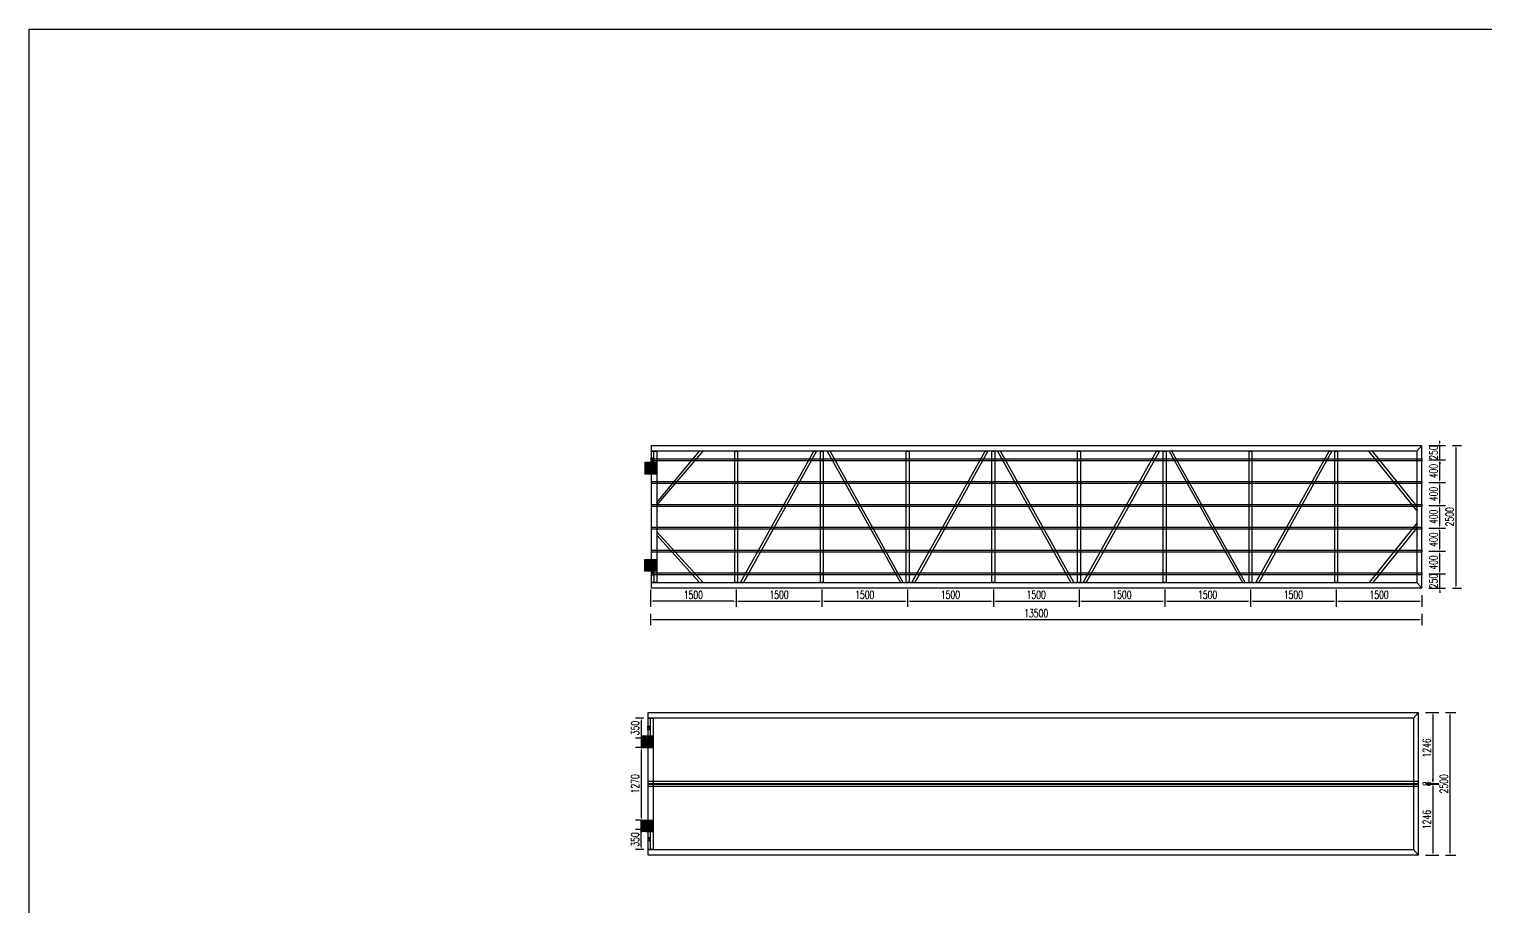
# Model space of a CAD drawing. Extents: x -18540 to 926017, y -610001 to -56924.
# Drawn here: x -18540 to 6951, y -506273 to -490906 of the extents above; entities that cross this region are included whole.
import ezdxf

# ---------------------------------------------------------------- set-up
doc = ezdxf.new("R2010")
doc.units = 0
doc.header["$LTSCALE"] = 10
doc.header["$MEASUREMENT"] = 0
for name, color, linetype in [('BJ02', 2, 'Continuous'), ('W-STEEL_FRAME钢架', 3, 'Continuous'), ('W-STEEL_KEEL钢龙骨', 5, 'Continuous'), ('浮箱U槽', 5, 'Continuous'), ('铝合金', 7, 'Continuous')]:
    doc.layers.add(name, color=color, linetype=linetype)
doc.styles.add('STANDARD_T3', font='simplex.shx', dxfattribs={"width": 0.7, "bigfont": 'gbcbig.shx'})
doc.dimstyles.new('W&&10', dxfattribs={"dimtxt": 35, "dimasz": 10, "dimexe": 25, "dimexo": 30, "dimgap": 10, "dimtad": 1, "dimdec": 0, "dimzin": 0, "dimdsep": 46, "dimtxsty": 'STANDARD_T3', "dimcen": 0.09, "dimclrd": 1, "dimclre": 1, "dimclrt": 7, "dimazin": 2, "dimtfac": 1, "dimtdec": 0, "dimtix": 1, "dimtmove": 2, "dimatfit": 3, "dimfxl": 100, "dimtolj": 1, "dimtzin": 0, "dimarcsym": 0})
doc.dimstyles.new('W&&40', dxfattribs={"dimtxt": 140, "dimasz": 40, "dimexe": 100, "dimexo": 120, "dimgap": 40, "dimtad": 1, "dimdec": 0, "dimzin": 0, "dimdsep": 46, "dimtxsty": 'STANDARD_T3', "dimcen": 0.09, "dimclrd": 1, "dimclre": 1, "dimclrt": 7, "dimazin": 2, "dimtfac": 1, "dimtdec": 0, "dimtix": 1, "dimtmove": 2, "dimatfit": 3, "dimfxl": 100, "dimtolj": 1, "dimtzin": 0, "dimarcsym": 0})

# ---------------------------------------------------------------- blocks, each defined once
blk = doc.blocks.new('01')
h = blk.add_hatch()
h.set_pattern_fill('HOUND', color=77, scale=5)
h.set_pattern_definition([(0, (0, 0), (31.75, 7.9375), [127, -63.5]), (90, (0, 0), (-7.9375, -31.75), [127, -63.5])])
h.paths.add_polyline_path([(50227, 12928), (50227, 12728), (50427, 12728), (50427, 12928)])
h.paths.add_polyline_path([(50382, 12893, -1), (50402, 12893, -1)], flags=16)
h.paths.add_polyline_path([(50252, 12893, -1), (50272, 12893, -1)], flags=16)
h.paths.add_polyline_path([(50402, 12763, -1), (50382, 12763, -1)], flags=16)
h.paths.add_polyline_path([(50272, 12763, -1), (50252, 12763, -1)], flags=16)
at = {"color": 251}
blk.add_lwpolyline([(50227, 12928), (50427, 12928), (50427, 12728), (50227, 12728)], close=True, dxfattribs=at)
at = {"color": 6}
for centre in [(50262, 12893), (50262, 12763), (50392, 12893), (50392, 12763)]:
    blk.add_circle(centre, 10, dxfattribs=at)
blk = doc.blocks.new('*D1659')
at = {"color": 1, "lineweight": -2, "transparency": 16777216}
for p, q in [((624124, 29654), (624117, 29654)), ((624142, 29644), (624142, 29364)), ((624119, 29354), (624167, 29354))]:
    blk.add_line(p, q, dxfattribs=at)
at = {"color": 1, "transparency": 16777216}
for points in [[(624140, 29644), (624144, 29644), (624142, 29654)], [(624140, 29364), (624144, 29364), (624142, 29354)]]:
    blk.add_solid(points, dxfattribs=at)
at = {"layer": 'Defpoints', "color": 0, "transparency": 16777216}
for p in [(624154, 29654), (624089, 29354), (624142, 29354)]:
    blk.add_point(p, dxfattribs=at)
at = {"color": 7, "transparency": 16777216, "insert": (624114, 29504), "char_height": 35, "attachment_point": 5, "rotation": 90, "style": 'STANDARD_T3'}
blk.add_mtext('\\A1;300', dxfattribs=at)
blk = doc.blocks.new('*D1660')
at = {"color": 1, "lineweight": -2, "transparency": 16777216}
for p, q in [((624119, 27654), (624178, 27654)), ((624153, 27364), (624153, 27644)), ((624124, 27354), (624128, 27354))]:
    blk.add_line(p, q, dxfattribs=at)
at = {"color": 1, "transparency": 16777216}
for points in [[(624151, 27644), (624154, 27644), (624153, 27654)], [(624151, 27364), (624154, 27364), (624153, 27354)]]:
    blk.add_solid(points, dxfattribs=at)
at = {"layer": 'Defpoints', "color": 0, "transparency": 16777216}
for p in [(624089, 27654), (624153, 27654), (624154, 27354)]:
    blk.add_point(p, dxfattribs=at)
at = {"color": 7, "transparency": 16777216, "insert": (624125, 27504), "char_height": 35, "attachment_point": 5, "rotation": 90, "style": 'STANDARD_T3'}
blk.add_mtext('\\A1;300', dxfattribs=at)
blk = doc.blocks.new('*U2035')
at = {"layer": 'W-STEEL_KEEL钢龙骨', "color": 4}
blk.add_lwpolyline([(-6740, 17.5), (6740, 17.5), (6740, -17.5), (-6740, -17.5)], close=True, dxfattribs=at)
blk = doc.blocks.new('*U2036')
at = {"layer": 'W-STEEL_KEEL钢龙骨', "color": 0, "linetype": 'ByBlock', "lineweight": -2, "transparency": 16777216}
for p in [(0, 2000), (0, 1600), (0, 1200), (0, 800), (0, 400), (0, 0)]:
    blk.add_blockref('*U2035', p, dxfattribs=at)
blk = doc.blocks.new('*D671')
at = {"color": 1, "lineweight": -2, "transparency": 16777216}
for p, q in [((-7693, -502968), (-7700, -502968)), ((-7675, -502978), (-7675, -503308)), ((-7693, -503318), (-7700, -503318))]:
    blk.add_line(p, q, dxfattribs=at)
at = {"color": 1, "transparency": 16777216}
for points in [[(-7677, -502978), (-7674, -502978), (-7675, -502968)], [(-7677, -503308), (-7674, -503308), (-7675, -503318)]]:
    blk.add_solid(points, dxfattribs=at)
at = {"layer": 'Defpoints', "color": 0, "transparency": 16777216}
for p in [(-7663, -502968), (-7675, -503318), (-7663, -503318)]:
    blk.add_point(p, dxfattribs=at)
at = {"color": 7, "transparency": 16777216, "insert": (-7703, -503143), "char_height": 35, "attachment_point": 5, "rotation": 90, "style": 'STANDARD_T3'}
blk.add_mtext('\\A1;350', dxfattribs=at)
blk = doc.blocks.new('*D672')
at = {"color": 1, "lineweight": -2, "transparency": 16777216}
for p, q in [((-7693, -504918), (-7690, -504918)), ((-7665, -505258), (-7665, -504928)), ((-7693, -505268), (-7690, -505268))]:
    blk.add_line(p, q, dxfattribs=at)
at = {"color": 1, "transparency": 16777216}
for points in [[(-7666, -504928), (-7663, -504928), (-7665, -504918)], [(-7666, -505258), (-7663, -505258), (-7665, -505268)]]:
    blk.add_solid(points, dxfattribs=at)
at = {"layer": 'Defpoints', "color": 0, "transparency": 16777216}
for p in [(-7665, -504918), (-7663, -504918), (-7663, -505268)]:
    blk.add_point(p, dxfattribs=at)
at = {"color": 7, "transparency": 16777216, "insert": (-7692, -505093), "char_height": 35, "attachment_point": 5, "rotation": 90, "style": 'STANDARD_T3'}
blk.add_mtext('\\A1;350', dxfattribs=at)
blk = doc.blocks.new('*D673')
at = {"layer": 'Defpoints', "color": 0, "transparency": 16777216}
for p in [(5832, -500444), (6144, -500444), (5832, -500694)]:
    blk.add_point(p, dxfattribs=at)
at = {"layer": '浮箱U槽', "color": 1, "lineweight": -2, "transparency": 16777216}
for p, q in [((6144, -500404), (6144, -500364)), ((5952, -500444), (6244, -500444)), ((6144, -500694), (6144, -500444)), ((5952, -500694), (6244, -500694)), ((6144, -500734), (6144, -500774))]:
    blk.add_line(p, q, dxfattribs=at)
at = {"layer": '浮箱U槽', "color": 1, "transparency": 16777216}
for points in [[(6137, -500404), (6151, -500404), (6144, -500444)], [(6137, -500734), (6151, -500734), (6144, -500694)]]:
    blk.add_solid(points, dxfattribs=at)
at = {"layer": '浮箱U槽', "color": 7, "transparency": 16777216, "insert": (6034, -500569), "char_height": 140, "attachment_point": 5, "rotation": 90, "style": 'STANDARD_T3'}
blk.add_mtext('\\A1;250', dxfattribs=at)
blk = doc.blocks.new('*D674')
at = {"layer": 'Defpoints', "color": 0, "transparency": 16777216}
for p in [(5832, -500044), (6144, -500044), (5832, -500444)]:
    blk.add_point(p, dxfattribs=at)
at = {"layer": '浮箱U槽', "color": 1, "lineweight": -2, "transparency": 16777216}
for p, q in [((5952, -500044), (6244, -500044)), ((6144, -500404), (6144, -500084)), ((5952, -500444), (6244, -500444))]:
    blk.add_line(p, q, dxfattribs=at)
at = {"layer": '浮箱U槽', "color": 1, "transparency": 16777216}
for points in [[(6137, -500084), (6151, -500084), (6144, -500044)], [(6137, -500404), (6151, -500404), (6144, -500444)]]:
    blk.add_solid(points, dxfattribs=at)
at = {"layer": '浮箱U槽', "color": 7, "transparency": 16777216, "insert": (6034, -500244), "char_height": 140, "attachment_point": 5, "rotation": 90, "style": 'STANDARD_T3'}
blk.add_mtext('\\A1;400', dxfattribs=at)
blk = doc.blocks.new('*D675')
at = {"layer": 'Defpoints', "color": 0, "transparency": 16777216}
for p in [(5832, -499644), (6144, -499644), (5832, -500044)]:
    blk.add_point(p, dxfattribs=at)
at = {"layer": '浮箱U槽', "color": 1, "lineweight": -2, "transparency": 16777216}
for p, q in [((5952, -499644), (6244, -499644)), ((6144, -500004), (6144, -499684)), ((5952, -500044), (6244, -500044))]:
    blk.add_line(p, q, dxfattribs=at)
at = {"layer": '浮箱U槽', "color": 1, "transparency": 16777216}
for points in [[(6137, -499684), (6151, -499684), (6144, -499644)], [(6137, -500004), (6151, -500004), (6144, -500044)]]:
    blk.add_solid(points, dxfattribs=at)
at = {"layer": '浮箱U槽', "color": 7, "transparency": 16777216, "insert": (6034, -499844), "char_height": 140, "attachment_point": 5, "rotation": 90, "style": 'STANDARD_T3'}
blk.add_mtext('\\A1;400', dxfattribs=at)
blk = doc.blocks.new('*D676')
at = {"layer": 'Defpoints', "color": 0, "transparency": 16777216}
for p in [(5832, -499244), (6144, -499244), (5832, -499644)]:
    blk.add_point(p, dxfattribs=at)
at = {"layer": '浮箱U槽', "color": 1, "lineweight": -2, "transparency": 16777216}
for p, q in [((5952, -499244), (6244, -499244)), ((6144, -499604), (6144, -499284)), ((5952, -499644), (6244, -499644))]:
    blk.add_line(p, q, dxfattribs=at)
at = {"layer": '浮箱U槽', "color": 1, "transparency": 16777216}
for points in [[(6137, -499284), (6151, -499284), (6144, -499244)], [(6137, -499604), (6151, -499604), (6144, -499644)]]:
    blk.add_solid(points, dxfattribs=at)
at = {"layer": '浮箱U槽', "color": 7, "transparency": 16777216, "insert": (6034, -499444), "char_height": 140, "attachment_point": 5, "rotation": 90, "style": 'STANDARD_T3'}
blk.add_mtext('\\A1;400', dxfattribs=at)
blk = doc.blocks.new('*D677')
at = {"layer": 'Defpoints', "color": 0, "transparency": 16777216}
for p in [(5832, -498844), (6144, -498844), (5832, -499244)]:
    blk.add_point(p, dxfattribs=at)
at = {"layer": '浮箱U槽', "color": 1, "lineweight": -2, "transparency": 16777216}
for p, q in [((5952, -498844), (6244, -498844)), ((6144, -499204), (6144, -498884)), ((5952, -499244), (6244, -499244))]:
    blk.add_line(p, q, dxfattribs=at)
at = {"layer": '浮箱U槽', "color": 1, "transparency": 16777216}
for points in [[(6137, -498884), (6151, -498884), (6144, -498844)], [(6137, -499204), (6151, -499204), (6144, -499244)]]:
    blk.add_solid(points, dxfattribs=at)
at = {"layer": '浮箱U槽', "color": 7, "transparency": 16777216, "insert": (6034, -499044), "char_height": 140, "attachment_point": 5, "rotation": 90, "style": 'STANDARD_T3'}
blk.add_mtext('\\A1;400', dxfattribs=at)
blk = doc.blocks.new('*D678')
at = {"layer": 'Defpoints', "color": 0, "transparency": 16777216}
for p in [(5832, -498444), (6144, -498444), (5832, -498844)]:
    blk.add_point(p, dxfattribs=at)
at = {"layer": '浮箱U槽', "color": 1, "lineweight": -2, "transparency": 16777216}
for p, q in [((5952, -498444), (6244, -498444)), ((6144, -498804), (6144, -498484)), ((5952, -498844), (6244, -498844))]:
    blk.add_line(p, q, dxfattribs=at)
at = {"layer": '浮箱U槽', "color": 1, "transparency": 16777216}
for points in [[(6137, -498484), (6151, -498484), (6144, -498444)], [(6137, -498804), (6151, -498804), (6144, -498844)]]:
    blk.add_solid(points, dxfattribs=at)
at = {"layer": '浮箱U槽', "color": 7, "transparency": 16777216, "insert": (6034, -498644), "char_height": 140, "attachment_point": 5, "rotation": 90, "style": 'STANDARD_T3'}
blk.add_mtext('\\A1;400', dxfattribs=at)
blk = doc.blocks.new('*D679')
at = {"layer": 'Defpoints', "color": 0, "transparency": 16777216}
for p in [(5832, -498194), (6144, -498194), (5832, -498444)]:
    blk.add_point(p, dxfattribs=at)
at = {"layer": '浮箱U槽', "color": 1, "lineweight": -2, "transparency": 16777216}
for p, q in [((5952, -498194), (6244, -498194)), ((6144, -498154), (6144, -498114)), ((6144, -498444), (6144, -498194)), ((5952, -498444), (6244, -498444)), ((6144, -498484), (6144, -498524))]:
    blk.add_line(p, q, dxfattribs=at)
at = {"layer": '浮箱U槽', "color": 1, "transparency": 16777216}
for points in [[(6137, -498154), (6151, -498154), (6144, -498194)], [(6137, -498484), (6151, -498484), (6144, -498444)]]:
    blk.add_solid(points, dxfattribs=at)
at = {"layer": '浮箱U槽', "color": 7, "transparency": 16777216, "insert": (6034, -498319), "char_height": 140, "attachment_point": 5, "rotation": 90, "style": 'STANDARD_T3'}
blk.add_mtext('\\A1;250', dxfattribs=at)
blk = doc.blocks.new('*D680')
at = {"layer": 'Defpoints', "color": 0, "transparency": 16777216}
for p in [(6244, -498194), (6244, -500694), (6427, -500694)]:
    blk.add_point(p, dxfattribs=at)
at = {"layer": '浮箱U槽', "color": 1, "lineweight": -2, "transparency": 16777216}
for p, q in [((6364, -498194), (6527, -498194)), ((6427, -498234), (6427, -500654)), ((6364, -500694), (6527, -500694))]:
    blk.add_line(p, q, dxfattribs=at)
at = {"layer": '浮箱U槽', "color": 1, "transparency": 16777216}
for points in [[(6420, -498234), (6433, -498234), (6427, -498194)], [(6420, -500654), (6433, -500654), (6427, -500694)]]:
    blk.add_solid(points, dxfattribs=at)
at = {"layer": '浮箱U槽', "color": 7, "transparency": 16777216, "insert": (6317, -499444), "char_height": 140, "attachment_point": 5, "rotation": 90, "style": 'STANDARD_T3'}
blk.add_mtext('\\A1;2500', dxfattribs=at)
blk = doc.blocks.new('*D681')
at = {"layer": 'Defpoints', "color": 0, "transparency": 16777216}
for p in [(-6168, -500594), (-4668, -500594), (-4668, -500919)]:
    blk.add_point(p, dxfattribs=at)
at = {"layer": '浮箱U槽', "color": 1, "lineweight": -2, "transparency": 16777216}
for p, q in [((-6168, -500714), (-6168, -501019)), ((-4668, -500714), (-4668, -501019)), ((-6128, -500919), (-4708, -500919))]:
    blk.add_line(p, q, dxfattribs=at)
at = {"layer": '浮箱U槽', "color": 1, "transparency": 16777216}
for points in [[(-6128, -500913), (-6128, -500926), (-6168, -500919)], [(-4708, -500913), (-4708, -500926), (-4668, -500919)]]:
    blk.add_solid(points, dxfattribs=at)
at = {"layer": '浮箱U槽', "color": 7, "transparency": 16777216, "insert": (-5418, -500809), "char_height": 140, "attachment_point": 5, "style": 'STANDARD_T3'}
blk.add_mtext('\\A1;1500', dxfattribs=at)
blk = doc.blocks.new('*D682')
at = {"layer": 'Defpoints', "color": 0, "transparency": 16777216}
for p in [(-4668, -500594), (-3168, -500594), (-3168, -500919)]:
    blk.add_point(p, dxfattribs=at)
at = {"layer": '浮箱U槽', "color": 1, "lineweight": -2, "transparency": 16777216}
for p, q in [((-4668, -500714), (-4668, -501019)), ((-3168, -500714), (-3168, -501019)), ((-4628, -500919), (-3208, -500919))]:
    blk.add_line(p, q, dxfattribs=at)
at = {"layer": '浮箱U槽', "color": 1, "transparency": 16777216}
for points in [[(-4628, -500913), (-4628, -500926), (-4668, -500919)], [(-3208, -500913), (-3208, -500926), (-3168, -500919)]]:
    blk.add_solid(points, dxfattribs=at)
at = {"layer": '浮箱U槽', "color": 7, "transparency": 16777216, "insert": (-3918, -500809), "char_height": 140, "attachment_point": 5, "style": 'STANDARD_T3'}
blk.add_mtext('\\A1;1500', dxfattribs=at)
blk = doc.blocks.new('*D683')
at = {"layer": 'Defpoints', "color": 0, "transparency": 16777216}
for p in [(-3168, -500594), (-1668, -500594), (-1668, -500919)]:
    blk.add_point(p, dxfattribs=at)
at = {"layer": '浮箱U槽', "color": 1, "lineweight": -2, "transparency": 16777216}
for p, q in [((-3168, -500714), (-3168, -501019)), ((-1668, -500714), (-1668, -501019)), ((-3128, -500919), (-1708, -500919))]:
    blk.add_line(p, q, dxfattribs=at)
at = {"layer": '浮箱U槽', "color": 1, "transparency": 16777216}
for points in [[(-3128, -500913), (-3128, -500926), (-3168, -500919)], [(-1708, -500913), (-1708, -500926), (-1668, -500919)]]:
    blk.add_solid(points, dxfattribs=at)
at = {"layer": '浮箱U槽', "color": 7, "transparency": 16777216, "insert": (-2418, -500809), "char_height": 140, "attachment_point": 5, "style": 'STANDARD_T3'}
blk.add_mtext('\\A1;1500', dxfattribs=at)
blk = doc.blocks.new('*D684')
at = {"layer": 'Defpoints', "color": 0, "transparency": 16777216}
for p in [(-1668, -500594), (-168, -500594), (-168, -500919)]:
    blk.add_point(p, dxfattribs=at)
at = {"layer": '浮箱U槽', "color": 1, "lineweight": -2, "transparency": 16777216}
for p, q in [((-1668, -500714), (-1668, -501019)), ((-168, -500714), (-168, -501019)), ((-1628, -500919), (-208, -500919))]:
    blk.add_line(p, q, dxfattribs=at)
at = {"layer": '浮箱U槽', "color": 1, "transparency": 16777216}
for points in [[(-1628, -500913), (-1628, -500926), (-1668, -500919)], [(-208, -500913), (-208, -500926), (-168, -500919)]]:
    blk.add_solid(points, dxfattribs=at)
at = {"layer": '浮箱U槽', "color": 7, "transparency": 16777216, "insert": (-918, -500809), "char_height": 140, "attachment_point": 5, "style": 'STANDARD_T3'}
blk.add_mtext('\\A1;1500', dxfattribs=at)
blk = doc.blocks.new('*D685')
at = {"layer": 'Defpoints', "color": 0, "transparency": 16777216}
for p in [(-168, -500594), (1332, -500594), (1332, -500919)]:
    blk.add_point(p, dxfattribs=at)
at = {"layer": '浮箱U槽', "color": 1, "lineweight": -2, "transparency": 16777216}
for p, q in [((-168, -500714), (-168, -501019)), ((1332, -500714), (1332, -501019)), ((-128, -500919), (1292, -500919))]:
    blk.add_line(p, q, dxfattribs=at)
at = {"layer": '浮箱U槽', "color": 1, "transparency": 16777216}
for points in [[(-128, -500913), (-128, -500926), (-168, -500919)], [(1292, -500913), (1292, -500926), (1332, -500919)]]:
    blk.add_solid(points, dxfattribs=at)
at = {"layer": '浮箱U槽', "color": 7, "transparency": 16777216, "insert": (582, -500809), "char_height": 140, "attachment_point": 5, "style": 'STANDARD_T3'}
blk.add_mtext('\\A1;1500', dxfattribs=at)
blk = doc.blocks.new('*D686')
at = {"layer": 'Defpoints', "color": 0, "transparency": 16777216}
for p in [(1332, -500594), (2832, -500594), (2832, -500919)]:
    blk.add_point(p, dxfattribs=at)
at = {"layer": '浮箱U槽', "color": 1, "lineweight": -2, "transparency": 16777216}
for p, q in [((1332, -500714), (1332, -501019)), ((2832, -500714), (2832, -501019)), ((1372, -500919), (2792, -500919))]:
    blk.add_line(p, q, dxfattribs=at)
at = {"layer": '浮箱U槽', "color": 1, "transparency": 16777216}
for points in [[(1372, -500913), (1372, -500926), (1332, -500919)], [(2792, -500913), (2792, -500926), (2832, -500919)]]:
    blk.add_solid(points, dxfattribs=at)
at = {"layer": '浮箱U槽', "color": 7, "transparency": 16777216, "insert": (2082, -500809), "char_height": 140, "attachment_point": 5, "style": 'STANDARD_T3'}
blk.add_mtext('\\A1;1500', dxfattribs=at)
blk = doc.blocks.new('*D687')
at = {"layer": 'Defpoints', "color": 0, "transparency": 16777216}
for p in [(2832, -500594), (4332, -500594), (4332, -500919)]:
    blk.add_point(p, dxfattribs=at)
at = {"layer": '浮箱U槽', "color": 1, "lineweight": -2, "transparency": 16777216}
for p, q in [((2832, -500714), (2832, -501019)), ((4332, -500714), (4332, -501019)), ((2872, -500919), (4292, -500919))]:
    blk.add_line(p, q, dxfattribs=at)
at = {"layer": '浮箱U槽', "color": 1, "transparency": 16777216}
for points in [[(2872, -500913), (2872, -500926), (2832, -500919)], [(4292, -500913), (4292, -500926), (4332, -500919)]]:
    blk.add_solid(points, dxfattribs=at)
at = {"layer": '浮箱U槽', "color": 7, "transparency": 16777216, "insert": (3582, -500809), "char_height": 140, "attachment_point": 5, "style": 'STANDARD_T3'}
blk.add_mtext('\\A1;1500', dxfattribs=at)
blk = doc.blocks.new('*D688')
at = {"layer": 'Defpoints', "color": 0, "transparency": 16777216}
for p in [(4332, -500594), (5832, -500694), (5832, -500919)]:
    blk.add_point(p, dxfattribs=at)
at = {"layer": '浮箱U槽', "color": 1, "lineweight": -2, "transparency": 16777216}
for p, q in [((4332, -500714), (4332, -501019)), ((5832, -500814), (5832, -501019)), ((4372, -500919), (5792, -500919))]:
    blk.add_line(p, q, dxfattribs=at)
at = {"layer": '浮箱U槽', "color": 1, "transparency": 16777216}
for points in [[(4372, -500913), (4372, -500926), (4332, -500919)], [(5792, -500913), (5792, -500926), (5832, -500919)]]:
    blk.add_solid(points, dxfattribs=at)
at = {"layer": '浮箱U槽', "color": 7, "transparency": 16777216, "insert": (5082, -500809), "char_height": 140, "attachment_point": 5, "style": 'STANDARD_T3'}
blk.add_mtext('\\A1;1500', dxfattribs=at)
blk = doc.blocks.new('*D689')
at = {"layer": 'Defpoints', "color": 0, "transparency": 16777216}
for p in [(-7668, -500594), (-6168, -500594), (-7668, -500922)]:
    blk.add_point(p, dxfattribs=at)
at = {"layer": '浮箱U槽', "color": 1, "lineweight": -2, "transparency": 16777216}
for p, q in [((-7668, -500714), (-7668, -501022)), ((-6168, -500714), (-6168, -501022)), ((-6208, -500922), (-7628, -500922))]:
    blk.add_line(p, q, dxfattribs=at)
at = {"layer": '浮箱U槽', "color": 1, "transparency": 16777216}
for points in [[(-7628, -500915), (-7628, -500928), (-7668, -500922)], [(-6208, -500915), (-6208, -500928), (-6168, -500922)]]:
    blk.add_solid(points, dxfattribs=at)
at = {"layer": '浮箱U槽', "color": 7, "transparency": 16777216, "insert": (-6918, -500812), "char_height": 140, "attachment_point": 5, "style": 'STANDARD_T3'}
blk.add_mtext('\\A1;1500', dxfattribs=at)
blk = doc.blocks.new('*D690')
at = {"layer": 'Defpoints', "color": 0, "transparency": 16777216}
for p in [(-7668, -501022), (5832, -501022), (5832, -501243)]:
    blk.add_point(p, dxfattribs=at)
at = {"layer": '浮箱U槽', "color": 1, "lineweight": -2, "transparency": 16777216}
for p, q in [((-7668, -501142), (-7668, -501343)), ((5832, -501142), (5832, -501343)), ((-7628, -501243), (5792, -501243))]:
    blk.add_line(p, q, dxfattribs=at)
at = {"layer": '浮箱U槽', "color": 1, "transparency": 16777216}
for points in [[(-7628, -501236), (-7628, -501250), (-7668, -501243)], [(5792, -501236), (5792, -501250), (5832, -501243)]]:
    blk.add_solid(points, dxfattribs=at)
at = {"layer": '浮箱U槽', "color": 7, "transparency": 16777216, "insert": (-918, -501133), "char_height": 140, "attachment_point": 5, "style": 'STANDARD_T3'}
blk.add_mtext('\\A1;13500', dxfattribs=at)
blk = doc.blocks.new('*D691')
at = {"layer": 'Defpoints', "color": 0, "transparency": 16777216}
for p in [(5772, -502868), (5772, -504114), (6025, -504114)]:
    blk.add_point(p, dxfattribs=at)
at = {"layer": '浮箱U槽', "color": 1, "lineweight": -2, "transparency": 16777216}
for p, q in [((5892, -502868), (6125, -502868)), ((6025, -502908), (6025, -504074)), ((5892, -504114), (6125, -504114))]:
    blk.add_line(p, q, dxfattribs=at)
at = {"layer": '浮箱U槽', "color": 1, "transparency": 16777216}
for points in [[(6018, -502908), (6032, -502908), (6025, -502868)], [(6018, -504074), (6032, -504074), (6025, -504114)]]:
    blk.add_solid(points, dxfattribs=at)
at = {"layer": '浮箱U槽', "color": 7, "transparency": 16777216, "insert": (5915, -503491), "char_height": 140, "attachment_point": 5, "rotation": 90, "style": 'STANDARD_T3'}
blk.add_mtext('\\A1;1246', dxfattribs=at)
blk = doc.blocks.new('*D692')
at = {"layer": 'Defpoints', "color": 0, "transparency": 16777216}
for p in [(5772, -504114), (5772, -504122), (6025, -504122)]:
    blk.add_point(p, dxfattribs=at)
at = {"layer": '浮箱U槽', "color": 1, "lineweight": -2, "transparency": 16777216}
for p, q in [((5892, -504114), (6125, -504114)), ((5892, -504122), (6125, -504122)), ((6025, -504074), (6025, -504034)), ((6025, -504114), (6025, -504122)), ((6025, -504162), (6025, -504202))]:
    blk.add_line(p, q, dxfattribs=at)
at = {"layer": '浮箱U槽', "color": 1, "transparency": 16777216}
for points in [[(6018, -504074), (6032, -504074), (6025, -504114)], [(6018, -504162), (6032, -504162), (6025, -504122)]]:
    blk.add_solid(points, dxfattribs=at)
at = {"layer": '浮箱U槽', "color": 7, "transparency": 16777216, "insert": (5915, -504118), "char_height": 140, "attachment_point": 5, "rotation": 90, "style": 'STANDARD_T3'}
blk.add_mtext('\\A1;8', dxfattribs=at)
blk = doc.blocks.new('*D693')
at = {"layer": 'Defpoints', "color": 0, "transparency": 16777216}
for p in [(5772, -504122), (5772, -505368), (6025, -505368)]:
    blk.add_point(p, dxfattribs=at)
at = {"layer": '浮箱U槽', "color": 1, "lineweight": -2, "transparency": 16777216}
for p, q in [((5892, -504122), (6125, -504122)), ((6025, -504162), (6025, -505328)), ((5892, -505368), (6125, -505368))]:
    blk.add_line(p, q, dxfattribs=at)
at = {"layer": '浮箱U槽', "color": 1, "transparency": 16777216}
for points in [[(6018, -504162), (6032, -504162), (6025, -504122)], [(6018, -505328), (6032, -505328), (6025, -505368)]]:
    blk.add_solid(points, dxfattribs=at)
at = {"layer": '浮箱U槽', "color": 7, "transparency": 16777216, "insert": (5915, -504745), "char_height": 140, "attachment_point": 5, "rotation": 90, "style": 'STANDARD_T3'}
blk.add_mtext('\\A1;1246', dxfattribs=at)
blk = doc.blocks.new('*D694')
at = {"layer": 'Defpoints', "color": 0, "transparency": 16777216}
for p in [(6125, -502868), (6325, -502868), (6125, -505368)]:
    blk.add_point(p, dxfattribs=at)
at = {"layer": '浮箱U槽', "color": 1, "lineweight": -2, "transparency": 16777216}
for p, q in [((6245, -502868), (6425, -502868)), ((6325, -505328), (6325, -502908)), ((6245, -505368), (6425, -505368))]:
    blk.add_line(p, q, dxfattribs=at)
at = {"layer": '浮箱U槽', "color": 1, "transparency": 16777216}
for points in [[(6318, -502908), (6331, -502908), (6325, -502868)], [(6318, -505328), (6331, -505328), (6325, -505368)]]:
    blk.add_solid(points, dxfattribs=at)
at = {"layer": '浮箱U槽', "color": 7, "transparency": 16777216, "insert": (6215, -504118), "char_height": 140, "attachment_point": 5, "rotation": 90, "style": 'STANDARD_T3'}
blk.add_mtext('\\A1;2500', dxfattribs=at)
blk = doc.blocks.new('*D695')
at = {"layer": 'Defpoints', "color": 0, "transparency": 16777216}
for p in [(-7828, -504918), (-7665, -504918), (-7663, -505268)]:
    blk.add_point(p, dxfattribs=at)
at = {"layer": '浮箱U槽', "color": 1, "lineweight": -2, "transparency": 16777216}
for p, q in [((-7785, -504918), (-7928, -504918)), ((-7828, -505228), (-7828, -504958)), ((-7783, -505268), (-7928, -505268))]:
    blk.add_line(p, q, dxfattribs=at)
at = {"layer": '浮箱U槽', "color": 1, "transparency": 16777216}
for points in [[(-7835, -504958), (-7822, -504958), (-7828, -504918)], [(-7835, -505228), (-7822, -505228), (-7828, -505268)]]:
    blk.add_solid(points, dxfattribs=at)
at = {"layer": '浮箱U槽', "color": 7, "transparency": 16777216, "insert": (-7938, -505093), "char_height": 140, "attachment_point": 5, "rotation": 90, "style": 'STANDARD_T3'}
blk.add_mtext('\\A1;350', dxfattribs=at)
blk = doc.blocks.new('*D696')
at = {"layer": 'Defpoints', "color": 0, "transparency": 16777216}
for p in [(-7663, -502968), (-7828, -503318), (-7663, -503318)]:
    blk.add_point(p, dxfattribs=at)
at = {"layer": '浮箱U槽', "color": 1, "lineweight": -2, "transparency": 16777216}
for p, q in [((-7783, -502968), (-7928, -502968)), ((-7828, -503008), (-7828, -503278)), ((-7783, -503318), (-7928, -503318))]:
    blk.add_line(p, q, dxfattribs=at)
at = {"layer": '浮箱U槽', "color": 1, "transparency": 16777216}
for points in [[(-7835, -503008), (-7822, -503008), (-7828, -502968)], [(-7835, -503278), (-7822, -503278), (-7828, -503318)]]:
    blk.add_solid(points, dxfattribs=at)
at = {"layer": '浮箱U槽', "color": 7, "transparency": 16777216, "insert": (-7938, -503143), "char_height": 140, "attachment_point": 5, "rotation": 90, "style": 'STANDARD_T3'}
blk.add_mtext('\\A1;350', dxfattribs=at)
blk = doc.blocks.new('*D697')
at = {"layer": 'Defpoints', "color": 0, "transparency": 16777216}
for p in [(-7708, -503483), (-7828, -504753), (-7708, -504753)]:
    blk.add_point(p, dxfattribs=at)
at = {"layer": '浮箱U槽', "color": 1, "lineweight": -2, "transparency": 16777216}
for p, q in [((-7828, -503483), (-7928, -503483)), ((-7828, -503523), (-7828, -504713)), ((-7828, -504753), (-7928, -504753))]:
    blk.add_line(p, q, dxfattribs=at)
at = {"layer": '浮箱U槽', "color": 1, "transparency": 16777216}
for points in [[(-7835, -503523), (-7822, -503523), (-7828, -503483)], [(-7835, -504713), (-7822, -504713), (-7828, -504753)]]:
    blk.add_solid(points, dxfattribs=at)
at = {"layer": '浮箱U槽', "color": 7, "transparency": 16777216, "insert": (-7938, -504118), "char_height": 140, "attachment_point": 5, "rotation": 90, "style": 'STANDARD_T3'}
blk.add_mtext('\\A1;1270', dxfattribs=at)
blk = doc.blocks.new('A-1')
at = {"color": 0}
blk.add_line((624305.1, 29651.2), (624295.1, 29651.2), dxfattribs=at)
at = {"color": 1}
blk.add_line((637499.1, 28392.3), (636664.1, 27354.2), dxfattribs=at)
at = {"color": 6}
blk.add_lwpolyline([(624109.1, 29654.2), (624199.1, 29654.2), (624199.1, 27354.2), (624109.1, 27354.2)], close=True, dxfattribs=at)
at = {"layer": 'W-STEEL_FRAME钢架', "color": 1}
for p, q in [((624199.1, 28707.5), (625014.1, 29651.2)), ((624199.1, 28754.8), (624949.9, 29651.2)), ((637499.1, 28613), (636661.6, 29654.2)), ((637499.1, 28692.8), (636725.8, 29654.2)), ((637498.7, 28312.2), (636728.2, 27354.2)), ((624199.1, 28244.3), (625014.1, 27354.2)), ((624199.1, 28181.2), (624949.9, 27354.2))]:
    blk.add_line(p, q, dxfattribs=at)
for points in [[(625564.2, 29654.2), (625614.2, 29654.2), (625614.2, 27354.2), (625564.2, 27354.2)], [(625714.5, 27354.2), (625664.5, 27354.2), (626945.8, 29654.2), (626995.8, 29654.2)], [(627064.2, 29654.2), (627114.2, 29654.2), (627114.2, 27354.2), (627064.2, 27354.2)], [(628463.9, 27354.2), (628513.9, 27354.2), (627232.6, 29654.2), (627182.6, 29654.2)], [(628563.9, 29651.2), (628613.9, 29651.2), (628613.9, 27354.2), (628563.9, 27354.2)], [(628713.9, 27354.2), (628663.9, 27354.2), (629945.2, 29654.2), (629995.2, 29654.2)], [(630063.9, 29651.2), (630113.9, 29651.2), (630113.9, 27354.2), (630063.9, 27354.2)], [(630213.9, 29654.2), (630163.9, 29654.2), (631446.5, 27354.2), (631496.5, 27354.2)], [(631563.9, 29651.2), (631613.9, 29651.2), (631613.9, 27354.2), (631563.9, 27354.2)], [(631713.6, 27354.2), (631663.6, 27354.2), (632944.9, 29654.2), (632994.9, 29654.2)], [(633063.6, 29651.2), (633113.6, 29651.2), (633113.6, 27354.2), (633063.6, 27354.2)], [(633213.6, 29654.2), (633163.6, 29654.2), (634446.2, 27354.2), (634496.2, 27354.2)], [(634563.6, 29651.2), (634613.6, 29651.2), (634613.6, 27354.2), (634563.6, 27354.2)], [(635963.6, 29654.2), (636013.6, 29654.2), (634732.3, 27354.2), (634682.3, 27354.2)], [(636063.6, 29654.2), (636113.6, 29654.2), (636113.6, 27354.2), (636063.6, 27354.2)]]:
    blk.add_lwpolyline(points, close=True, dxfattribs=at)
at = {"layer": '铝合金', "color": 3}
blk.add_lwpolyline([(624109.1, 29654.2), (624109.1, 29754.2), (637589.1, 29754.2), (637499.1, 29654.2), (624109.1, 29654.2)], dxfattribs=at)
for points in [[(637589.1, 29754.2), (637499.1, 29654.2), (637499.1, 27354.2), (637589.1, 27254.2)], [(624109.1, 27354.2), (637499.1, 27354.2), (637589.1, 27254.2), (624109.1, 27254.2)]]:
    blk.add_lwpolyline(points, close=True, dxfattribs=at)
at = {"color": 4, "xscale": -1, "rotation": 180}
blk.add_blockref('01', (573761.9, 42182.2), dxfattribs=at)
at = {"color": 4}
blk.add_blockref('01', (573761.9, 14826.2), dxfattribs=at)
at = {"layer": 'W-STEEL_KEEL钢龙骨'}
blk.add_blockref('*U2036', (630849.1, 27504.2), dxfattribs=at)
for base, p1, p2, picture, middle in [((624141.9, 29354.3), (624154.1, 29654.2), (624089.1, 29354.3), '*D1659', (624114.4, 29504.2)), ((624152.7, 27654.1), (624154.1, 27354.2), (624089.1, 27654.1), '*D1660', (624125.2, 27504.1))]:
    dim = blk.add_linear_dim(base=base, p1=p1, p2=p2, angle=90, dimstyle='W&&10')
    dim.commit()
    dim.dimension.update_dxf_attribs({"geometry": picture, "text_midpoint": middle})

msp = doc.modelspace()

# ---------------------------------------------------------------- linework, layer by layer
at = {"color": 0}
msp.add_line((-7512.3, -502971.1), (-7522.3, -502971.1), dxfattribs=at)
at = {"color": 6}
msp.add_lwpolyline([(-7708.3, -502968.1), (-7618.3, -502968.1), (-7618.3, -505268.1), (-7708.3, -505268.1)], close=True, dxfattribs=at)
at = {"layer": 'BJ02'}
msp.add_lwpolyline([(-18540, -490906.1), (24698.5, -490906.1), (24698.5, -610000.5), (-18540, -610000.5)], close=True, dxfattribs=at)
at = {"layer": '浮箱U槽'}
for p, q in [((-7708.3, -504074.2), (5771.7, -504074.2)), ((-7708.3, -504114.2), (5771.7, -504114.2)), ((-7708.3, -504122), (5771.7, -504122)), ((-7708.3, -504162), (5771.7, -504162))]:
    msp.add_line(p, q, dxfattribs=at)
at = {"layer": '铝合金', "color": 3}
msp.add_lwpolyline([(-7708.3, -502968.1), (-7708.3, -502868.1), (5771.7, -502868.1), (5681.7, -502968.1), (-7708.3, -502968.1)], dxfattribs=at)
for points in [[(5771.7, -502868.1), (5681.7, -502968.1), (5681.7, -505268.1), (5771.7, -505368.1)], [(-7708.3, -505268.1), (5681.7, -505268.1), (5771.7, -505368.1), (-7708.3, -505368.1)]]:
    msp.add_lwpolyline(points, close=True, dxfattribs=at)

# ---------------------------------------------------------------- block references
at = {"color": 4, "xscale": -1, "rotation": 180}
msp.add_blockref('01', (-58055.5, -490555.1), dxfattribs=at)
at = {"color": 4}
msp.add_blockref('01', (-58055.5, -517681.1), dxfattribs=at)
at = {"layer": 'BJ02'}
msp.add_blockref('A-1', (-631757, -527948.3), dxfattribs=at)

# ---------------------------------------------------------------- dimensions: what is measured, and where the dimension line sits
for base, p1, p2, picture, middle in [((-7675.5, -503318), (-7663.3, -502968.1), (-7663.3, -503318), '*D671', (-7703, -503143.1)), ((-7664.7, -504918.2), (-7663.3, -505268.1), (-7663.3, -504918.2), '*D672', (-7692.2, -505093.2))]:
    dim = msp.add_linear_dim(base=base, p1=p1, p2=p2, angle=90, dimstyle='W&&10')
    dim.commit()
    dim.dimension.update_dxf_attribs({"geometry": picture, "text_midpoint": middle})
at = {"layer": '浮箱U槽'}
for base, p1, p2, picture, middle in [((6143.9, -498194.2), (5832, -498444.2), (5832, -498194.2), '*D679', (6033.9, -498319.2)), ((6426.7, -500694.2), (6243.9, -498194.2), (6243.9, -500694.2), '*D680', (6316.7, -499444.2)), ((6143.9, -498444.2), (5832, -498844.2), (5832, -498444.2), '*D678', (6033.9, -498644.2)), ((6143.9, -498844.2), (5832, -499244.2), (5832, -498844.2), '*D677', (6033.9, -499044.2)), ((6143.9, -499244.2), (5832, -499644.2), (5832, -499244.2), '*D676', (6033.9, -499444.2)), ((6143.9, -499644.2), (5832, -500044.2), (5832, -499644.2), '*D675', (6033.9, -499844.2)), ((6143.9, -500044.2), (5832, -500444.2), (5832, -500044.2), '*D674', (6033.9, -500244.2)), ((6143.9, -500444.2), (5832, -500694.2), (5832, -500444.2), '*D673', (6033.9, -500569.2)), ((6025, -504114.2), (5771.7, -502868.1), (5771.7, -504114.2), '*D691', (5915, -503491.2)), ((6324.6, -502868.1), (6125, -505368.1), (6125, -502868.1), '*D694', (6214.6, -504118.1)), ((-7828.3, -503318), (-7663.3, -502968.1), (-7663.3, -503318), '*D696', (-7938.3, -503143.1)), ((-7828.3, -504753.2), (-7708.3, -503483), (-7708.3, -504753.2), '*D697', (-7938.3, -504118.1)), ((6025, -504122), (5771.7, -504114.2), (5771.7, -504122), '*D692', (5915, -504118.1)), ((6025, -505368.1), (5771.7, -504122), (5771.7, -505368.1), '*D693', (5915, -504745.1)), ((-7828.3, -504918.2), (-7663.3, -505268.1), (-7664.7, -504918.2), '*D695', (-7938.3, -505093.2))]:
    dim = msp.add_linear_dim(base=base, p1=p1, p2=p2, angle=90, dimstyle='W&&40', dxfattribs=at)
    dim.commit()
    dim.dimension.update_dxf_attribs({"geometry": picture, "text_midpoint": middle})
for base, p1, p2, picture, middle in [((-7668, -500921.7), (-6167.8, -500594.2), (-7668, -500594.2), '*D689', (-6917.9, -500811.7)), ((-4667.8, -500919.2), (-6167.8, -500594.2), (-4667.8, -500594.2), '*D681', (-5417.8, -500809.2)), ((-3168.1, -500919.2), (-4667.8, -500594.2), (-3168.1, -500594.2), '*D682', (-3918, -500809.2)), ((-1668.1, -500919.2), (-3168.1, -500594.2), (-1668.1, -500594.2), '*D683', (-2418.1, -500809.2)), ((-168.1, -500919.2), (-1668.1, -500594.2), (-168.1, -500594.2), '*D684', (-918.1, -500809.2)), ((1331.6, -500919.2), (-168.1, -500594.2), (1331.6, -500594.2), '*D685', (581.7, -500809.2)), ((2831.6, -500919.2), (1331.6, -500594.2), (2831.6, -500594.2), '*D686', (2081.6, -500809.2)), ((4331.6, -500919.2), (2831.6, -500594.2), (4331.6, -500594.2), '*D687', (3581.6, -500809.2)), ((5832, -500919.2), (4331.6, -500594.2), (5832, -500694.2), '*D688', (5081.8, -500809.2)), ((5832, -501242.9), (-7668, -501021.7), (5832, -501021.7), '*D690', (-918, -501132.9))]:
    dim = msp.add_linear_dim(base=base, p1=p1, p2=p2, dimstyle='W&&40', dxfattribs=at)
    dim.commit()
    dim.dimension.update_dxf_attribs({"geometry": picture, "text_midpoint": middle})

doc.saveas('drawing.dxf')
